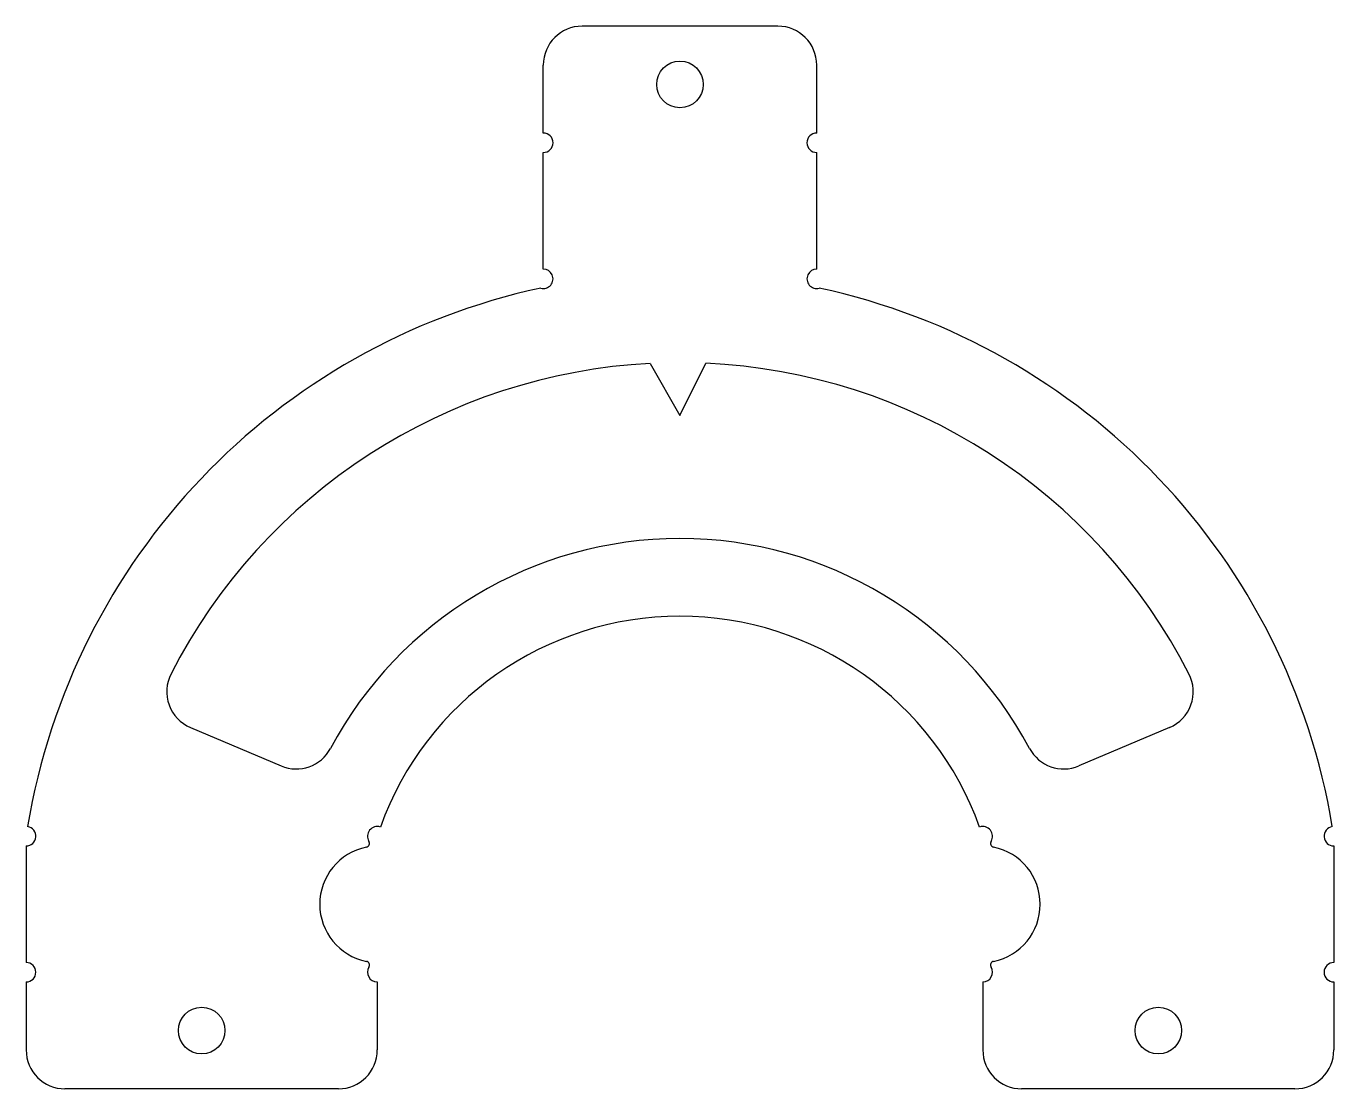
# Model space of a CAD drawing. Extents: x 37 to 374, y 15 to 289.
import ezdxf

# ---------------------------------------------------------------- set-up
doc = ezdxf.new("R2010")
doc.units = 0
doc.layers.get('0').update_dxf_attribs({"linetype": 'CONTINUOUS'})

msp = doc.modelspace()

# ---------------------------------------------------------------- linework, layer by layer
for p, q in [((230.84, 288.75), (180.45, 288.75)), ((170.45, 261.25), (170.45, 278.75)), ((240.84, 261.25), (240.84, 278.75)), ((170.45, 226.25), (170.45, 256.25)), ((240.84, 226.25), (240.84, 256.25)), ((198, 201.97), (205.64, 188.6)), ((205.64, 188.6), (212.28, 202.02)), ((79.59, 108.3), (102.93, 98.42)), ((331.69, 108.3), (308.36, 98.42)), ((37.29, 77.82), (37.29, 47.82)), ((373.99, 77.82), (373.99, 47.82)), ((37.29, 42.82), (37.29, 25.32)), ((127.68, 42.82), (127.68, 25.32)), ((283.61, 42.82), (283.61, 25.32)), ((373.99, 42.82), (373.99, 25.32)), ((117.68, 15.32), (47.29, 15.32)), ((363.99, 15.32), (293.61, 15.32))]:
    msp.add_line(p, q)
for centre in [(205.64, 273.75), (82.49, 30.32), (328.8, 30.32)]:
    msp.add_circle(centre, 6)
for centre, radius, start, end in [((180.45, 278.75), 10, 90, 180), ((230.84, 278.75), 10, 0, 90), ((170.45, 258.75), 2.5, 270, 90), ((240.84, 258.75), 2.5, 90, 270), ((170.45, 223.75), 2.5, 254.2748, 90), ((240.84, 223.75), 2.5, 90, 285.7252), ((205.64, 54.91), 170.26, 102.1626, 170.5746), ((205.64, 54.91), 170.26, 9.4254, 77.8374), ((205.64, 54.91), 147.26, 92.9769, 152.8642), ((205.64, 54.91), 147.26, 27.1352, 87.4178), ((205.64, 54.91), 102, 28.0796, 151.9204), ((205.64, 54.91), 82, 19.8006, 160.1994), ((83.49, 117.51), 10, 152.8648, 247.0429), ((327.79, 117.51), 10, 292.9571, 27.1352), ((106.83, 107.63), 10, 247.0429, 331.9204), ((304.46, 107.63), 10, 208.0796, 292.9571), ((37.29, 80.32), 2.5, 270, 80.9953), ((127.68, 80.32), 2.5, 71.0729, 211.3718), ((283.61, 80.32), 2.5, 328.6282, 108.9271), ((373.99, 80.32), 2.5, 99.0047, 270), ((127.89, 62.82), 15, 101.542, 258.458), ((124.69, 78.5), 1, 281.542, 31.3718), ((286.59, 78.5), 1, 148.6282, 258.458), ((283.39, 62.82), 15, 281.542, 78.458), ((37.29, 45.32), 2.5, 270, 90), ((124.69, 47.14), 1, 328.6282, 78.458), ((286.59, 47.14), 1, 101.542, 211.3718), ((373.99, 45.32), 2.5, 90, 270), ((127.68, 45.32), 2.5, 148.6282, 270), ((283.61, 45.32), 2.5, 270, 31.3718), ((47.29, 25.32), 10, 180, 270), ((117.68, 25.32), 10, 270, 0), ((293.61, 25.32), 10, 180, 270), ((363.99, 25.32), 10, 270, 0)]:
    msp.add_arc(centre, radius, start, end)

doc.saveas('drawing.dxf')
